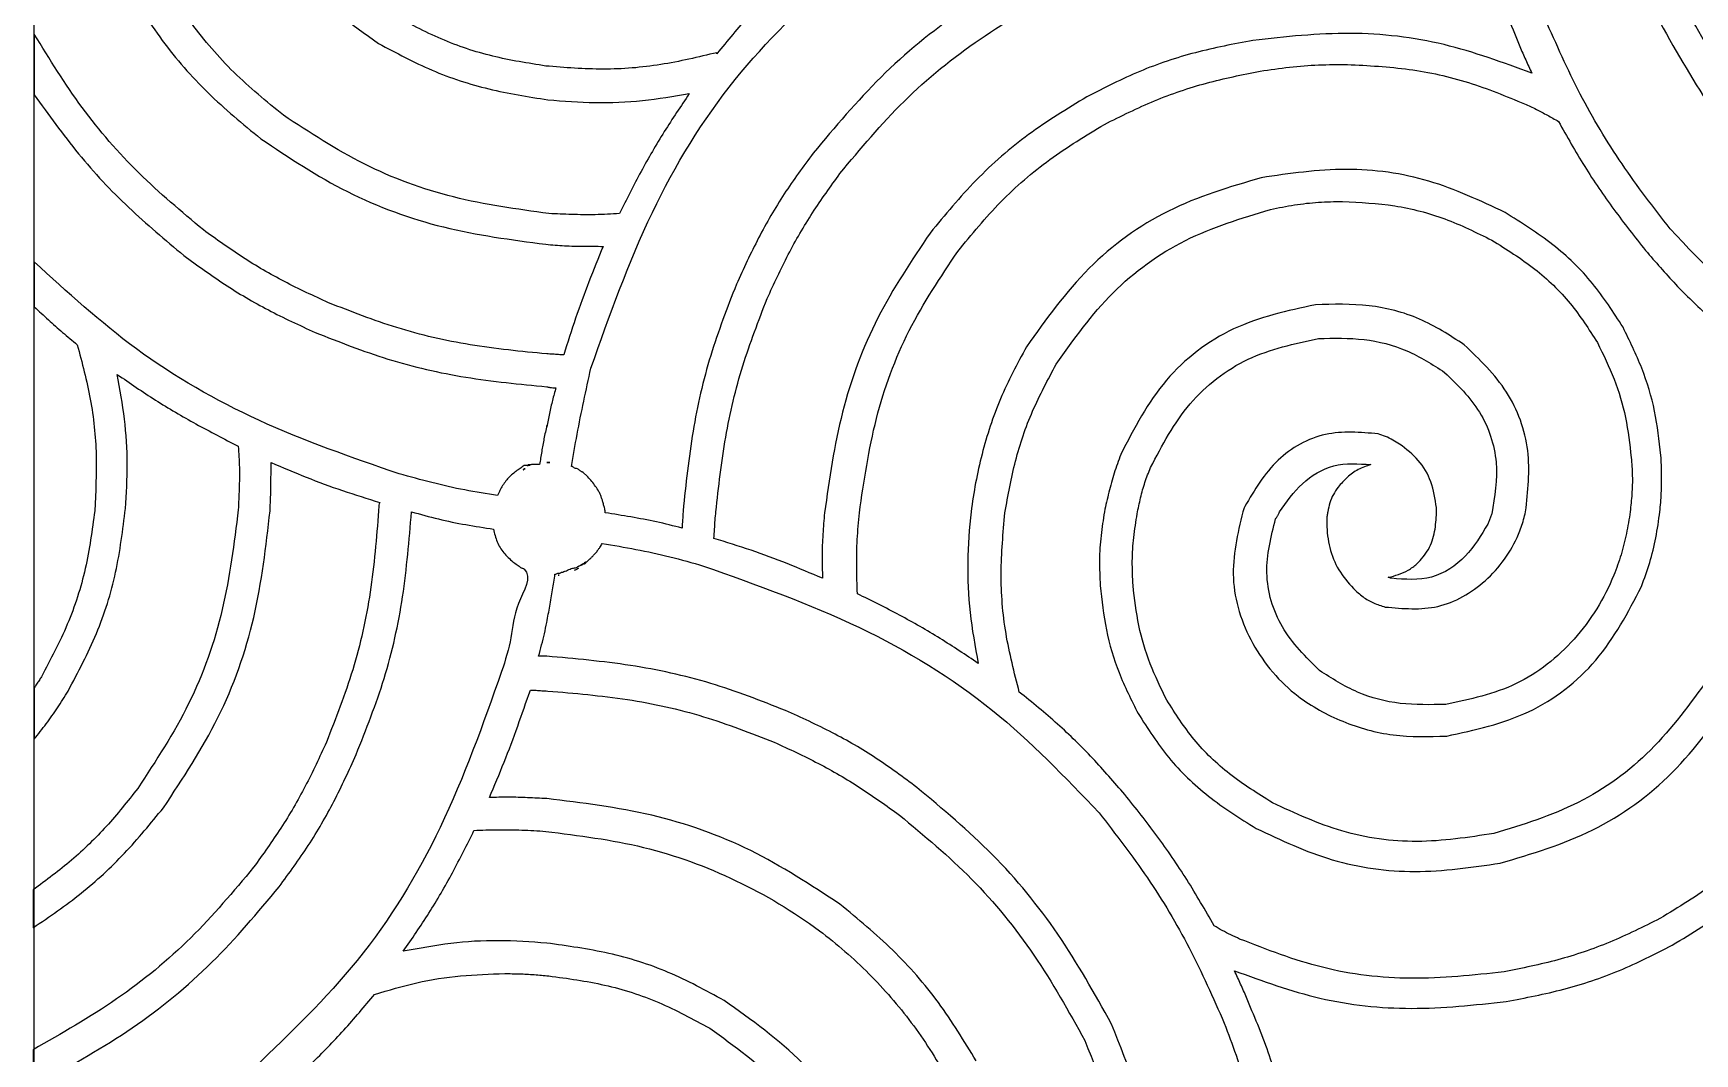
# Model space of a CAD drawing. Extents: x 0 to 371, y 0 to 260.
# Drawn here: x 0 to 42.89, y 137.79 to 164.15 of the extents above; entities that cross this region are included whole.
import ezdxf

# ---------------------------------------------------------------- set-up
doc = ezdxf.new("R2010")
doc.units = 0
doc.layers.add('Layer_1', color=7, linetype='CONTINUOUS')

msp = doc.modelspace()

# ---------------------------------------------------------------- linework, layer by layer
at = {"layer": 'Layer_1', "color": 7}
for points in [[(0.02646, 259.95312), (370.443122, 259.95312), (370.443122, 0.661457), (0.02646, 0.661457)], [(33.921959, 163.340108)], [(33.79897, 159.803888)], [(12.7, 152.902502)], [(12.779581, 152.982083)], [(13.255521, 153.061664), (13.335103, 153.061664), (13.255521, 153.061664)], [(14.684375, 150.971353)], [(13.54646, 150.151248), (13.573331, 150.151248), (13.54646, 150.151248)], [(14.075627, 150.33625)], [(12.832292, 147.187605)], [(12.303125, 143.579556)], [(12.170316, 139.865571)]]:
    msp.add_lwpolyline(points, close=True, dxfattribs=at)
for points in [[(0.026355, 164.120938), (0.026355, 162.559793)], [(17.647501, 163.618127), (17.647501, 163.644998)], [(0.026355, 158.247394), (0.026355, 157.083125)], [(13.255521, 153.987706), (13.255521, 154.014061)], [(12.726355, 152.982083), (12.7, 152.982083), (12.673645, 152.982083)], [(12.779581, 152.982083), (12.75271, 152.982083)], [(13.07052, 153.008438), (13.044165, 153.008438), (12.990938, 153.008438), (12.964583, 153.008438), (12.938228, 153.008438), (12.885002, 153.008438), (12.858646, 153.008438)], [(13.91698, 152.955728), (13.890625, 152.955728)], [(14.2875, 152.7175), (14.207918, 152.797081)], [(36.221561, 151.765103), (36.221561, 151.897395)], [(14.763956, 151.765103), (14.763956, 151.817813)], [(14.2875, 150.494897), (14.367081, 150.574478)], [(14.472502, 150.680414), (14.552083, 150.75948)], [(13.467395, 150.177603), (13.49375, 150.177603)], [(13.91698, 150.33625), (13.943335, 150.33625)], [(13.255521, 148.060936), (13.044165, 148.060936)], [(0.026355, 147.240831), (0.026355, 145.917914)], [(0, 142.02823), (0, 141.049478)], [(0, 137.900833), (0, 136.974792)]]:
    msp.add_lwpolyline(points, dxfattribs=at)
for points, knots in [([(4.550627, 169.941771), (4.792696, 169.124653), (5.275035, 167.49649), (6.815051, 165.379814), (8.209763, 164.386082), (8.916252, 163.88271)], [0, 0, 0, 0, 2.544261, 5.069616, 7.661989, 7.661989, 7.661989, 7.661989]), ([(6.455937, 162.030627), (6.017369, 162.388101), (5.146635, 163.097834), (4.053527, 164.385502), (3.186124, 165.722641), (2.540798, 167.088696), (2.078348, 168.438612), (1.892367, 169.370085), (1.799373, 169.835835)], [0, 0, 0, 0, 1.694336, 3.363942, 5.041931, 6.462934, 7.88643, 9.310004, 9.310004, 9.310004, 9.310004]), ([(20.293335, 166.343541), (19.978625, 166.071), (19.344472, 165.521819), (18.454376, 164.614901), (17.91797, 163.95225), (17.647501, 163.618127)], [0, 0, 0, 0, 1.248722, 2.516229, 3.805333, 3.805333, 3.805333, 3.805333]), ([(26.24646, 166.078958), (25.460842, 165.641996), (23.901454, 164.774661), (21.829659, 163.076267), (20.697908, 161.724557), (20.134688, 161.051875)], [0, 0, 0, 0, 2.693789, 5.346956, 7.975334, 7.975334, 7.975334, 7.975334]), ([(37.491251, 166.343541), (37.563703, 166.096493), (37.708751, 165.6019), (37.951314, 164.86761), (38.138683, 164.387269), (38.232291, 164.147293)], [0, 0, 0, 0, 0.772356, 1.546261, 2.31891, 2.31891, 2.31891, 2.31891]), ([(14.393437, 155.495625), (14.875468, 156.856125), (15.808596, 159.489814), (17.944126, 163.00879), (19.846342, 164.826172), (20.769791, 165.708438)], [0, 0, 0, 0, 4.325799, 8.373986, 12.193383, 12.193383, 12.193383, 12.193383]), ([(2.354895, 165.47021), (2.666195, 164.957659), (3.287664, 163.934417), (4.480951, 162.572104), (5.407551, 161.807113), (5.873543, 161.422394)], [0, 0, 0, 0, 1.796822, 3.58712, 5.398348, 5.398348, 5.398348, 5.398348]), ([(20.822501, 160.522708), (21.355009, 161.162872), (22.428859, 162.453822), (24.410597, 164.061589), (25.896015, 164.893184), (26.643335, 165.311563)], [0, 0, 0, 0, 2.494016, 5.029417, 7.596492, 7.596492, 7.596492, 7.596492]), ([(47.386771, 159.0675), (46.747282, 159.604625), (45.460887, 160.685104), (43.847366, 162.660527), (43.016096, 164.142706), (42.597916, 164.888333)], [0, 0, 0, 0, 2.50184, 5.032695, 7.594725, 7.594725, 7.594725, 7.594725]), ([(13.229167, 163.300833), (12.770271, 163.373369), (11.850078, 163.518822), (10.516956, 163.960951), (9.69623, 164.403142), (9.286771, 164.62375)], [0, 0, 0, 0, 1.392508, 2.792299, 4.185934, 4.185934, 4.185934, 4.185934]), ([(42.253751, 159.093855), (41.828339, 159.644698), (40.974187, 160.750693), (39.888724, 162.569419), (39.315387, 163.864318), (39.026041, 164.517813)], [0, 0, 0, 0, 2.086879, 4.19008, 6.332929, 6.332929, 6.332929, 6.332929]), ([(41.910103, 164.571039), (42.349089, 163.783459), (43.220509, 162.220055), (44.918665, 160.147987), (46.268592, 159.018276), (46.937186, 158.458752)], [0, 0, 0, 0, 2.701966, 5.363601, 7.975465, 7.975465, 7.975465, 7.975465]), ([(4.39198, 159.0675), (3.825114, 159.542828), (2.685687, 160.498263), (1.209386, 162.199745), (0.421949, 163.47851), (0.026355, 164.120938)], [0, 0, 0, 0, 2.217335, 4.456952, 6.718004, 6.718004, 6.718004, 6.718004]), ([(8.916252, 163.88271), (9.369416, 163.639148), (10.276678, 163.151524), (11.754496, 162.671002), (12.772577, 162.508696), (13.281877, 162.427502)], [0, 0, 0, 0, 1.541296, 3.085767, 4.63181, 4.63181, 4.63181, 4.63181]), ([(31.485416, 163.962291), (30.987056, 163.867183), (29.992797, 163.677437), (28.548267, 163.195383), (27.648889, 162.736458), (27.199373, 162.507083)], [0, 0, 0, 0, 1.521205, 3.0349, 4.547437, 4.547437, 4.547437, 4.547437]), ([(38.681876, 163.115831), (37.935231, 163.391468), (36.425227, 163.948912), (33.966154, 164.236925), (32.321542, 164.054856), (31.485416, 163.962291)], [0, 0, 0, 0, 2.382382, 4.818091, 7.337064, 7.337064, 7.337064, 7.337064]), ([(38.232291, 164.147293), (38.278215, 164.032353), (38.370618, 163.801081), (38.523876, 163.458617), (38.629093, 163.230347), (38.681876, 163.115831)], [0, 0, 0, 0, 0.371289, 0.74707, 1.125366, 1.125366, 1.125366, 1.125366]), ([(17.647501, 163.644998), (17.166128, 163.530442), (16.202721, 163.301174), (14.713395, 163.178811), (13.724286, 163.260128), (13.229167, 163.300833)], [0, 0, 0, 0, 1.483305, 2.96864, 4.457374, 4.457374, 4.457374, 4.457374]), ([(27.648958, 161.792914), (28.076343, 162.006018), (28.92702, 162.430186), (30.279701, 162.888338), (31.206856, 163.075142), (31.670418, 163.168541)], [0, 0, 0, 0, 1.431634, 2.849563, 4.267399, 4.267399, 4.267399, 4.267399]), ([(31.670418, 163.168541), (31.922665, 163.205346), (32.423398, 163.278408), (33.175571, 163.336183), (33.674326, 163.338805), (33.921959, 163.340108)], [0, 0, 0, 0, 0.764628, 1.517857, 2.260617, 2.260617, 2.260617, 2.260617]), ([(33.921959, 163.340108), (34.455537, 163.312233), (35.51156, 163.257066), (37.058056, 162.917753), (38.019235, 162.519824), (38.496875, 162.322081)], [0, 0, 0, 0, 1.601448, 3.169478, 4.718378, 4.718378, 4.718378, 4.718378]), ([(0.026355, 162.559793), (0.396316, 162.043352), (1.135151, 161.011989), (2.436284, 159.620844), (3.405651, 158.810325), (3.889168, 158.406041)], [0, 0, 0, 0, 1.904549, 3.803494, 5.693324, 5.693324, 5.693324, 5.693324]), ([(13.281877, 162.427502), (13.689209, 162.395798), (14.503597, 162.332412), (15.729159, 162.385117), (16.532598, 162.519592), (16.933333, 162.586664)], [0, 0, 0, 0, 1.225044, 2.449259, 3.66749, 3.66749, 3.66749, 3.66749]), ([(16.933333, 162.586664), (16.715616, 162.262525), (16.275831, 161.607768), (15.672961, 160.574876), (15.314804, 159.85448), (15.13396, 159.49073)], [0, 0, 0, 0, 1.171251, 2.365912, 3.584369, 3.584369, 3.584369, 3.584369]), ([(27.199373, 162.507083), (26.686777, 162.195739), (25.663398, 161.574151), (24.300923, 160.380682), (23.535806, 159.453954), (23.151041, 158.987918)], [0, 0, 0, 0, 1.797007, 3.587655, 5.399073, 5.399073, 5.399073, 5.399073]), ([(38.496875, 162.322081), (38.598521, 162.276751), (38.798621, 162.187517), (39.085909, 162.029522), (39.275175, 161.924641), (39.370206, 161.87198)], [0, 0, 0, 0, 0.333736, 0.656986, 0.982968, 0.982968, 0.982968, 0.982968]), ([(13.308748, 159.49073), (12.483213, 159.604223), (10.844541, 159.829505), (8.504776, 160.687167), (7.136988, 161.58405), (6.455937, 162.030627)], [0, 0, 0, 0, 2.49587, 4.954257, 7.392288, 7.392288, 7.392288, 7.392288]), ([(23.86521, 158.511978), (24.223128, 158.949743), (24.93374, 159.818883), (26.214871, 160.923829), (27.170132, 161.502736), (27.648958, 161.792914)], [0, 0, 0, 0, 1.694336, 3.363942, 5.041931, 5.041931, 5.041931, 5.041931]), ([(39.370206, 161.87198), (39.590421, 161.480621), (40.030175, 160.699102), (40.787156, 159.588181), (41.342165, 158.887857), (41.619164, 158.538333)], [0, 0, 0, 0, 1.34675, 2.689374, 4.027112, 4.027112, 4.027112, 4.027112]), ([(5.873543, 161.422394), (6.602026, 160.936941), (8.064567, 159.962317), (10.581405, 159.046377), (12.34221, 158.814022), (13.229167, 158.69698)], [0, 0, 0, 0, 2.620006, 5.260071, 7.939734, 7.939734, 7.939734, 7.939734]), ([(20.134688, 161.051875), (19.878079, 160.70495), (19.360601, 160.005343), (18.703884, 158.866209), (18.335332, 158.066479), (18.150313, 157.665002)], [0, 0, 0, 0, 1.293785, 2.609043, 3.934954, 3.934954, 3.934954, 3.934954]), ([(18.944063, 157.294998), (19.119947, 157.676893), (19.469841, 158.436613), (20.099024, 159.5169), (20.582212, 160.188648), (20.822501, 160.522708)], [0, 0, 0, 0, 1.260923, 2.508409, 3.742495, 3.742495, 3.742495, 3.742495]), ([(31.697289, 160.416771), (30.880172, 160.174702), (29.252008, 159.692363), (27.135333, 158.152347), (26.141601, 156.757635), (25.638228, 156.051146)], [0, 0, 0, 0, 2.544261, 5.069616, 7.661989, 7.661989, 7.661989, 7.661989]), ([(37.994063, 159.517085), (37.350188, 159.820846), (36.054539, 160.432094), (33.869907, 160.733584), (32.427401, 160.523237), (31.697289, 160.416771)], [0, 0, 0, 0, 2.12763, 4.281365, 6.488666, 6.488666, 6.488666, 6.488666]), ([(26.405623, 155.601561), (26.86266, 156.243774), (27.767369, 157.515042), (29.699407, 158.920695), (31.186968, 159.370485), (31.935002, 159.596666)], [0, 0, 0, 0, 2.355363, 4.662467, 6.996104, 6.996104, 6.996104, 6.996104]), ([(31.935002, 159.596666), (32.141604, 159.638656), (32.552773, 159.722221), (33.176453, 159.79145), (33.592066, 159.799754), (33.79897, 159.803888)], [0, 0, 0, 0, 0.632289, 1.258347, 1.878993, 1.878993, 1.878993, 1.878993]), ([(33.79897, 159.803888), (34.248808, 159.780398), (35.144096, 159.733647), (36.453344, 159.395877), (37.25178, 159.000377), (37.650414, 158.802916)], [0, 0, 0, 0, 1.349385, 2.685609, 4.017932, 4.017932, 4.017932, 4.017932]), ([(15.13396, 159.49073), (14.925339, 159.478164), (14.514219, 159.4534), (13.905084, 159.464445), (13.505628, 159.482052), (13.308748, 159.49073)], [0, 0, 0, 0, 0.626763, 1.235134, 1.826398, 1.826398, 1.826398, 1.826398]), ([(41.036771, 156.553958), (40.787982, 156.942303), (40.281538, 157.732828), (39.238306, 158.736765), (38.414067, 159.253681), (37.994063, 159.517085)], [0, 0, 0, 0, 1.380369, 2.809918, 4.295238, 4.295238, 4.295238, 4.295238]), ([(7.620207, 157.189061), (7.238271, 157.364951), (6.47844, 157.714869), (5.397942, 158.343986), (4.726082, 158.827205), (4.39198, 159.0675)], [0, 0, 0, 0, 1.261043, 2.508744, 3.74294, 3.74294, 3.74294, 3.74294]), ([(13.229167, 158.69698), (13.390415, 158.682738), (13.716399, 158.653946), (14.210972, 158.644661), (14.543508, 158.6444), (14.71073, 158.644269)], [0, 0, 0, 0, 0.485489, 0.981475, 1.48318, 1.48318, 1.48318, 1.48318]), ([(23.151041, 158.987918), (22.672317, 158.274462), (21.709141, 156.839016), (20.797107, 154.368036), (20.550004, 152.636605), (20.425626, 151.765103)], [0, 0, 0, 0, 2.571406, 5.173574, 7.810763, 7.810763, 7.810763, 7.810763]), ([(37.650414, 158.802916), (38.028208, 158.567546), (38.768569, 158.106292), (39.703931, 157.210017), (40.154586, 156.503251), (40.375313, 156.157083)], [0, 0, 0, 0, 1.333601, 2.613455, 3.8421, 3.8421, 3.8421, 3.8421]), ([(52.44021, 152.7175), (51.080049, 153.19943), (48.448573, 154.131811), (44.935074, 156.265175), (43.129397, 158.170087), (42.253751, 159.093855)], [0, 0, 0, 0, 4.324913, 8.367322, 12.173336, 12.173336, 12.173336, 12.173336]), ([(3.889168, 158.406041), (4.234931, 158.154607), (4.934808, 157.645668), (6.065953, 156.976056), (6.870061, 156.607662), (7.276042, 156.421666)], [0, 0, 0, 0, 1.282194, 2.595352, 3.934408, 3.934408, 3.934408, 3.934408]), ([(14.71073, 158.644269), (14.586014, 158.338802), (14.335883, 157.72615), (13.991328, 156.792636), (13.793045, 156.158103), (13.693738, 155.840305)], [0, 0, 0, 0, 0.989825, 1.985217, 2.983944, 2.983944, 2.983944, 2.983944]), ([(21.325313, 151.765103), (21.44414, 152.58119), (21.679589, 154.198227), (22.524227, 156.507145), (23.419988, 157.846351), (23.86521, 158.511978)], [0, 0, 0, 0, 2.47089, 4.895949, 7.292382, 7.292382, 7.292382, 7.292382]), ([(41.619164, 158.538333), (41.873681, 158.243129), (42.385905, 157.649022), (43.237952, 156.820245), (43.849954, 156.309242), (44.159061, 156.051146)], [0, 0, 0, 0, 1.168937, 2.352526, 3.560394, 3.560394, 3.560394, 3.560394]), ([(9.445418, 152.77021), (8.221888, 153.192831), (5.844715, 154.013932), (2.632584, 155.856503), (0.879288, 157.464934), (0.026355, 158.247394)], [0, 0, 0, 0, 3.879343, 7.537097, 11.002167, 11.002167, 11.002167, 11.002167]), ([(18.150313, 157.665002), (17.91474, 157.056773), (17.437029, 155.823364), (16.987612, 153.855329), (16.846327, 152.503347), (16.774687, 151.817813)], [0, 0, 0, 0, 1.954953, 3.964392, 6.031377, 6.031377, 6.031377, 6.031377]), ([(0.026355, 157.083125), (0.147593, 156.970783), (0.388143, 156.747883), (0.755695, 156.417959), (1.009691, 156.209572), (1.137915, 156.104373)], [0, 0, 0, 0, 0.495869, 0.983865, 1.481374, 1.481374, 1.481374, 1.481374]), ([(13.255521, 155.866145), (12.594137, 155.930793), (11.28837, 156.058427), (9.391619, 156.495924), (8.20433, 156.960499), (7.620207, 157.189061)], [0, 0, 0, 0, 1.992577, 3.933933, 5.813997, 5.813997, 5.813997, 5.813997]), ([(17.621146, 151.791458), (17.692863, 152.43558), (17.834577, 153.708379), (18.273247, 155.558426), (18.722655, 156.72183), (18.944063, 157.294998)], [0, 0, 0, 0, 1.943386, 3.84017, 5.682105, 5.682105, 5.682105, 5.682105]), ([(33.099271, 157.135835), (32.375028, 156.979392), (30.934478, 156.66822), (29.102994, 155.265124), (28.419208, 153.943661), (28.072188, 153.273021)], [0, 0, 0, 0, 2.205182, 4.386198, 6.633616, 6.633616, 6.633616, 6.633616]), ([(36.93573, 156.104373), (36.56197, 156.346377), (35.810093, 156.833208), (34.472321, 157.174787), (33.561174, 157.148939), (33.099271, 157.135835)], [0, 0, 0, 0, 1.329544, 2.674592, 4.057536, 4.057536, 4.057536, 4.057536]), ([(42.016039, 153.246666), (41.972283, 153.630533), (41.884949, 154.396702), (41.54754, 155.512173), (41.207506, 156.20572), (41.036771, 156.553958)], [0, 0, 0, 0, 1.157468, 2.310219, 3.472746, 3.472746, 3.472746, 3.472746]), ([(7.276042, 156.421666), (7.897329, 156.177193), (9.159105, 155.680692), (11.172482, 155.217668), (12.556458, 155.085784), (13.255521, 155.019168)], [0, 0, 0, 0, 2.001114, 4.064071, 6.169654, 6.169654, 6.169654, 6.169654]), ([(28.839583, 152.929373), (29.142552, 153.505465), (29.740463, 154.642387), (31.310921, 155.864873), (32.55534, 156.130119), (33.178853, 156.263019)], [0, 0, 0, 0, 1.939308, 3.827231, 5.723082, 5.723082, 5.723082, 5.723082]), ([(33.178853, 156.263019), (33.570714, 156.272452), (34.343374, 156.291052), (35.476512, 156.001917), (36.115477, 155.592893), (36.432918, 155.389688)], [0, 0, 0, 0, 1.173205, 2.313288, 3.43889, 3.43889, 3.43889, 3.43889]), ([(40.375313, 156.157083), (40.528488, 155.846121), (40.83322, 155.227482), (41.129114, 154.226617), (41.208599, 153.539924), (41.248644, 153.193956)], [0, 0, 0, 0, 1.03879, 2.066605, 3.11024, 3.11024, 3.11024, 3.11024]), ([(1.137915, 156.104373), (1.261331, 155.63854), (1.508516, 154.705537), (1.661629, 153.260845), (1.612166, 152.297981), (1.5875, 151.817813)], [0, 0, 0, 0, 1.444482, 2.893114, 4.334161, 4.334161, 4.334161, 4.334161]), ([(13.693738, 155.840305), (13.648006, 155.842292), (13.552884, 155.846424), (13.407245, 155.861786), (13.30667, 155.864675), (13.255521, 155.866145)], [0, 0, 0, 0, 0.137298, 0.285587, 0.439042, 0.439042, 0.439042, 0.439042]), ([(25.638228, 156.051146), (25.401101, 155.608782), (24.926546, 154.723489), (24.460554, 153.28254), (24.189474, 151.86535), (24.099247, 150.493133), (24.151065, 149.177433), (24.312712, 148.312422), (24.394376, 147.875418)], [0, 0, 0, 0, 1.503159, 3.008232, 4.52133, 5.821753, 7.126536, 8.458739, 8.458739, 8.458739, 8.458739]), ([(38.52323, 151.791458), (38.581549, 152.318558), (38.699307, 153.382884), (38.123776, 154.967645), (37.334451, 155.722875), (36.93573, 156.104373)], [0, 0, 0, 0, 1.577662, 3.185635, 4.827022, 4.827022, 4.827022, 4.827022]), ([(2.38125, 151.871039), (2.404149, 152.254689), (2.450209, 153.026358), (2.375475, 154.189005), (2.238089, 154.954249), (2.169377, 155.336978)], [0, 0, 0, 0, 1.152281, 2.317682, 3.483737, 3.483737, 3.483737, 3.483737]), ([(2.169377, 155.336978), (2.495305, 155.11201), (3.15395, 154.657389), (4.201075, 154.046194), (4.926059, 153.673064), (5.291667, 153.484895)], [0, 0, 0, 0, 1.187757, 2.400253, 3.633774, 3.633774, 3.633774, 3.633774]), ([(13.890625, 152.955728), (13.938505, 153.234292), (14.035491, 153.798544), (14.208663, 154.644264), (14.331789, 155.211576), (14.393437, 155.495625)], [0, 0, 0, 0, 0.847897, 1.717481, 2.589478, 2.589478, 2.589478, 2.589478]), ([(25.082706, 151.765103), (25.162074, 152.212888), (25.320778, 153.108283), (25.763918, 154.40298), (26.192073, 155.202691), (26.405623, 155.601561)], [0, 0, 0, 0, 1.363155, 2.725773, 4.081693, 4.081693, 4.081693, 4.081693]), ([(36.432918, 155.389688), (36.761825, 155.069118), (37.418849, 154.428747), (37.868322, 153.076531), (37.722526, 152.181454), (37.650414, 151.738748)], [0, 0, 0, 0, 1.365453, 2.727628, 4.0607, 4.0607, 4.0607, 4.0607]), ([(13.255521, 155.019168), (13.281829, 155.012061), (13.333853, 154.998007), (13.414288, 154.99296), (13.467297, 154.992862), (13.49375, 154.992813)], [0, 0, 0, 0, 0.081549, 0.161266, 0.240673, 0.240673, 0.240673, 0.240673]), ([(13.49375, 154.992813), (13.461707, 154.884807), (13.396947, 154.666527), (13.329642, 154.32845), (13.280365, 154.101918), (13.255521, 153.987706)], [0, 0, 0, 0, 0.337793, 0.682675, 1.033367, 1.033367, 1.033367, 1.033367]), ([(13.255521, 154.014061), (13.230911, 153.901834), (13.182263, 153.679985), (13.123007, 153.344189), (13.088098, 153.120879), (13.07052, 153.008438)], [0, 0, 0, 0, 0.344647, 0.681297, 1.022721, 1.022721, 1.022721, 1.022721]), ([(34.713127, 153.802188), (34.255123, 153.842333), (33.327894, 153.923608), (32.014134, 153.184726), (31.525346, 152.352484), (31.273543, 151.92375)], [0, 0, 0, 0, 1.356337, 2.745907, 4.222353, 4.222353, 4.222353, 4.222353]), ([(35.269164, 153.537605), (35.211886, 153.573199), (35.094486, 153.646155), (34.908782, 153.736645), (34.777377, 153.780665), (34.713127, 153.802188)], [0, 0, 0, 0, 0.202266, 0.414576, 0.617704, 0.617704, 0.617704, 0.617704]), ([(5.291667, 153.484895), (5.304213, 153.300064), (5.329158, 152.932585), (5.317812, 152.384856), (5.300321, 152.023139), (5.291667, 151.844168)], [0, 0, 0, 0, 0.555504, 1.10445, 1.642051, 1.642051, 1.642051, 1.642051]), ([(28.072188, 153.273021), (28.013865, 153.112372), (27.896949, 152.790327), (27.76033, 152.294155), (27.68608, 151.959013), (27.648958, 151.791458)], [0, 0, 0, 0, 0.512559, 1.027502, 1.54235, 1.54235, 1.54235, 1.54235]), ([(36.221561, 151.897395), (36.186638, 152.123278), (36.118859, 152.561672), (35.782756, 153.148236), (35.440099, 153.408015), (35.269164, 153.537605)], [0, 0, 0, 0, 0.68232, 1.324241, 1.963214, 1.963214, 1.963214, 1.963214]), ([(41.248644, 153.193956), (41.261128, 153.035617), (41.285926, 152.721104), (41.269967, 152.251964), (41.238067, 151.94385), (41.222289, 151.791458)], [0, 0, 0, 0, 0.476174, 0.945835, 1.405453, 1.405453, 1.405453, 1.405453]), ([(41.989168, 151.791458), (42.003385, 151.950412), (42.031954, 152.269831), (42.03678, 152.755943), (42.023009, 153.081761), (42.016039, 153.246666)], [0, 0, 0, 0, 0.478613, 0.961775, 1.45692, 1.45692, 1.45692, 1.45692]), ([(6.111771, 151.817813), (6.118894, 151.952713), (6.133341, 152.226327), (6.137923, 152.641161), (6.138059, 152.920857), (6.138127, 153.061664)], [0, 0, 0, 0, 0.405221, 0.8219, 1.244335, 1.244335, 1.244335, 1.244335]), ([(6.138127, 153.061664), (6.440258, 152.932721), (7.047308, 152.673646), (7.983133, 152.328451), (8.621406, 152.12981), (8.943123, 152.029686)], [0, 0, 0, 0, 0.985399, 1.979893, 2.990599, 2.990599, 2.990599, 2.990599]), ([(11.985831, 152.214688), (11.702882, 152.25698), (11.133626, 152.342066), (10.287974, 152.539128), (9.727166, 152.692937), (9.445418, 152.77021)], [0, 0, 0, 0, 0.857968, 1.726114, 2.602616, 2.602616, 2.602616, 2.602616]), ([(12.514998, 152.876146), (12.43917, 152.818), (12.287327, 152.701563), (12.107661, 152.474068), (12.026399, 152.301059), (11.985831, 152.214688)], [0, 0, 0, 0, 0.285942, 0.572589, 0.85835, 0.85835, 0.85835, 0.85835]), ([(12.673645, 152.982083), (12.655722, 152.971397), (12.618923, 152.949456), (12.56972, 152.908773), (12.532922, 152.886833), (12.514998, 152.876146)], [0, 0, 0, 0, 0.062524, 0.128366, 0.19089, 0.19089, 0.19089, 0.19089]), ([(12.7, 152.902502), (12.692675, 152.90091), (12.678766, 152.897887), (12.6709, 152.881945), (12.63993, 152.871454), (12.660426, 152.887056), (12.674003, 152.897315), (12.690985, 152.900703), (12.7, 152.902502)], [0, 0, 0, 0, 0.020705, 0.03932, 0.060025, 0.070384, 0.093649, 0.119976, 0.119976, 0.119976, 0.119976]), ([(12.75271, 152.982083), (12.759994, 152.983576), (12.773851, 152.986416), (12.782993, 153.003747), (12.819968, 153.011243), (12.772944, 153.002054), (12.755367, 152.987675), (12.735789, 152.983902), (12.726355, 152.982083)], [0, 0, 0, 0, 0.020832, 0.039629, 0.060461, 0.087839, 0.117273, 0.144651, 0.144651, 0.144651, 0.144651]), ([(12.779581, 152.982083), (12.78688, 152.983544), (12.800742, 152.98632), (12.808954, 153.004038), (12.844262, 153.00929), (12.811572, 153.00927), (12.796131, 152.999237), (12.786035, 152.988772), (12.779581, 152.982083)], [0, 0, 0, 0, 0.020705, 0.03932, 0.060025, 0.079594, 0.094821, 0.121796, 0.121796, 0.121796, 0.121796]), ([(12.858646, 153.008438), (12.849655, 153.006704), (12.831024, 153.00311), (12.807204, 152.987411), (12.788573, 152.983818), (12.779581, 152.982083)], [0, 0, 0, 0, 0.027249, 0.056458, 0.083706, 0.083706, 0.083706, 0.083706]), ([(14.049271, 152.902502), (14.031777, 152.904238), (13.997597, 152.907629), (13.952121, 152.927102), (13.92806, 152.946702), (13.91698, 152.955728)], [0, 0, 0, 0, 0.052537, 0.102649, 0.145423, 0.145423, 0.145423, 0.145423]), ([(14.207918, 152.797081), (14.205349, 152.799372), (14.197009, 152.80681), (14.180673, 152.819298), (14.148194, 152.821128), (14.122308, 152.853759), (14.08296, 152.873767), (14.060099, 152.893266), (14.049271, 152.902502)], [0, 0, 0, 0, 0.010359, 0.033624, 0.059951, 0.102467, 0.149717, 0.192234, 0.192234, 0.192234, 0.192234]), ([(14.763956, 151.817813), (14.755191, 151.852773), (14.738122, 151.92085), (14.712495, 152.0181), (14.685595, 152.106665), (14.657347, 152.18903), (14.624869, 152.270163), (14.567468, 152.366277), (14.492687, 152.480166), (14.395294, 152.604158), (14.323038, 152.680133), (14.2875, 152.7175)], [0, 0, 0, 0, 0.108127, 0.210554, 0.301684, 0.385701, 0.471851, 0.563169, 0.720812, 0.880599, 1.035247, 1.035247, 1.035247, 1.035247]), ([(28.495418, 151.738748), (28.523505, 151.877273), (28.578922, 152.150593), (28.689868, 152.550097), (28.789988, 152.803733), (28.839583, 152.929373)], [0, 0, 0, 0, 0.424009, 0.8366, 1.2416, 1.2416, 1.2416, 1.2416]), ([(32.17323, 151.791458), (32.351997, 152.045568), (32.710153, 152.55467), (33.560669, 153.075624), (34.202824, 153.031029), (34.528125, 153.008438)], [0, 0, 0, 0, 0.929904, 1.863034, 2.821039, 2.821039, 2.821039, 2.821039]), ([(34.528125, 153.008438), (34.416996, 152.971645), (34.194657, 152.89803), (33.910951, 152.686658), (33.757766, 152.512889), (33.681664, 152.426561)], [0, 0, 0, 0, 0.349322, 0.698905, 1.04404, 1.04404, 1.04404, 1.04404]), ([(33.681664, 152.426561), (33.639405, 152.362985), (33.55453, 152.235299), (33.458389, 152.022101), (33.43093, 151.868782), (33.417081, 151.791458)], [0, 0, 0, 0, 0.228959, 0.459846, 0.694772, 0.694772, 0.694772, 0.694772]), ([(0.899687, 147.16125), (1.158889, 147.649348), (1.677292, 148.625542), (2.176128, 150.220545), (2.312762, 151.319962), (2.38125, 151.871039)], [0, 0, 0, 0, 1.655747, 3.311482, 4.975489, 4.975489, 4.975489, 4.975489]), ([(5.291667, 151.844168), (5.184716, 150.979453), (4.972051, 149.260028), (4.107784, 146.794938), (3.166629, 145.36092), (2.698543, 144.647708)], [0, 0, 0, 0, 2.610159, 5.190122, 7.742905, 7.742905, 7.742905, 7.742905]), ([(8.943123, 152.029686), (8.936022, 152.00567), (8.922562, 151.96015), (8.916219, 151.888545), (8.916241, 151.841998), (8.916252, 151.817813)], [0, 0, 0, 0, 0.074946, 0.142053, 0.214631, 0.214631, 0.214631, 0.214631]), ([(31.273543, 151.92375), (31.266307, 151.91262), (31.250267, 151.887948), (31.241424, 151.840341), (31.228019, 151.808517), (31.220833, 151.791458)], [0, 0, 0, 0, 0.039476, 0.087505, 0.142997, 0.142997, 0.142997, 0.142997]), ([(1.5875, 151.817813), (1.520581, 151.31723), (1.386765, 150.316232), (0.921569, 148.866477), (0.448206, 147.976235), (0.211873, 147.53177)], [0, 0, 0, 0, 1.513325, 3.026145, 4.534517, 4.534517, 4.534517, 4.534517]), ([(3.360002, 144.144897), (3.861401, 144.903842), (4.86919, 146.429285), (5.798766, 149.057178), (6.006984, 150.893612), (6.111771, 151.817813)], [0, 0, 0, 0, 2.722229, 5.471544, 8.256933, 8.256933, 8.256933, 8.256933]), ([(8.916252, 151.817813), (8.858778, 151.114966), (8.745505, 149.729757), (8.302239, 147.714386), (7.809633, 146.457477), (7.56698, 145.838333)], [0, 0, 0, 0, 2.114445, 4.167261, 6.160141, 6.160141, 6.160141, 6.160141]), ([(8.334375, 145.521039), (8.593041, 146.17071), (9.118453, 147.490342), (9.585701, 149.605254), (9.703629, 151.057511), (9.763228, 151.791458)], [0, 0, 0, 0, 2.095445, 4.256339, 6.464269, 6.464269, 6.464269, 6.464269]), ([(9.763228, 151.791458), (9.994391, 151.726045), (10.457334, 151.595045), (11.165859, 151.453341), (11.641833, 151.379037), (11.879895, 151.341873)], [0, 0, 0, 0, 0.720478, 1.442882, 2.165737, 2.165737, 2.165737, 2.165737]), ([(16.748331, 151.368228), (16.528435, 151.424763), (16.091066, 151.53721), (15.426757, 151.658499), (14.984551, 151.729623), (14.763956, 151.765103)], [0, 0, 0, 0, 0.680934, 1.354363, 2.024705, 2.024705, 2.024705, 2.024705]), ([(16.774687, 151.817813), (16.773122, 151.767154), (16.770048, 151.667678), (16.75297, 151.518363), (16.749896, 151.418887), (16.748331, 151.368228)], [0, 0, 0, 0, 0.151991, 0.298453, 0.450443, 0.450443, 0.450443, 0.450443]), ([(17.568437, 151.103645), (17.575617, 151.182636), (17.589787, 151.338527), (17.599189, 151.56839), (17.61395, 151.718348), (17.621146, 151.791458)], [0, 0, 0, 0, 0.237922, 0.469539, 0.689887, 0.689887, 0.689887, 0.689887]), ([(20.425626, 151.765103), (20.409806, 151.579671), (20.378035, 151.207287), (20.356811, 150.642088), (20.367512, 150.263082), (20.372916, 150.071666)], [0, 0, 0, 0, 0.558295, 1.121167, 1.695522, 1.695522, 1.695522, 1.695522]), ([(21.272603, 149.674791), (21.265656, 149.910262), (21.251879, 150.377278), (21.261305, 151.075445), (21.304016, 151.535644), (21.325313, 151.765103)], [0, 0, 0, 0, 0.706737, 1.401697, 2.092798, 2.092798, 2.092798, 2.092798]), ([(25.45271, 147.134895), (25.323964, 147.635994), (25.065824, 148.640718), (24.939752, 150.205123), (25.034956, 151.244025), (25.082706, 151.765103)], [0, 0, 0, 0, 1.550432, 3.108675, 4.676708, 4.676708, 4.676708, 4.676708]), ([(27.648958, 151.791458), (27.617239, 151.586092), (27.55315, 151.171141), (27.510976, 150.533577), (27.532247, 150.104164), (27.543021, 149.886664)], [0, 0, 0, 0, 0.623305, 1.259418, 1.912297, 1.912297, 1.912297, 1.912297]), ([(28.389998, 149.886664), (28.379186, 150.095693), (28.357748, 150.51014), (28.400513, 151.1301), (28.463801, 151.535982), (28.495418, 151.738748)], [0, 0, 0, 0, 0.62747, 1.244106, 1.859682, 1.859682, 1.859682, 1.859682]), ([(31.220833, 151.791458), (31.087813, 151.219713), (30.820195, 150.069431), (31.383854, 148.316561), (32.468265, 147.049864), (33.790665, 146.329781), (35.108878, 145.959164), (36.022988, 145.984263), (36.486144, 145.99698)], [0, 0, 0, 0, 1.73369, 3.487973, 5.285129, 6.608928, 7.955555, 9.338627, 9.338627, 9.338627, 9.338627]), ([(33.205208, 147.690416), (32.850558, 148.040432), (32.147537, 148.734267), (31.714918, 150.208899), (31.951062, 151.14547), (32.067293, 151.606456)], [0, 0, 0, 0, 1.480055, 2.933911, 4.343136, 4.343136, 4.343136, 4.343136]), ([(32.067293, 151.606456), (32.083268, 151.625767), (32.114943, 151.664059), (32.144655, 151.729465), (32.164068, 151.771582), (32.17323, 151.791458)], [0, 0, 0, 0, 0.074841, 0.148401, 0.214136, 0.214136, 0.214136, 0.214136]), ([(33.417081, 151.791458), (33.409923, 151.756319), (33.395704, 151.686516), (33.390657, 151.579975), (33.387609, 151.304939), (33.44505, 150.859161), (33.66858, 150.272918), (33.942115, 149.962101), (34.078539, 149.807083)], [0, 0, 0, 0, 0.107425, 0.213394, 0.319179, 0.932816, 1.551138, 2.166364, 2.166364, 2.166364, 2.166364]), ([(34.898644, 149.330627), (35.358709, 149.289674), (36.290151, 149.206763), (37.57142, 149.959312), (38.186874, 150.811323), (38.412125, 151.395458), (38.471818, 151.590397), (38.505825, 151.723389), (38.52323, 151.791458)], [0, 0, 0, 0, 1.356338, 2.746027, 4.222582, 4.421971, 4.623001, 4.833768, 4.833768, 4.833768, 4.833768]), ([(37.544478, 151.474164), (37.37237, 151.183111), (37.026211, 150.597716), (36.11298, 149.988582), (35.411095, 150.043822), (35.057291, 150.071666)], [0, 0, 0, 0, 1.011101, 2.033623, 3.072952, 3.072952, 3.072952, 3.072952]), ([(35.71875, 150.442186), (35.826808, 150.562194), (36.044687, 150.804165), (36.193805, 151.279247), (36.212316, 151.603265), (36.221561, 151.765103)], [0, 0, 0, 0, 0.479683, 0.967182, 1.45365, 1.45365, 1.45365, 1.45365]), ([(41.222289, 151.791458), (41.192761, 151.602053), (41.134443, 151.227985), (40.991697, 150.679345), (40.656882, 149.713849), (39.870651, 148.448712), (38.334388, 147.212717), (37.085523, 146.949145), (36.459789, 146.817085)], [0, 0, 0, 0, 0.574784, 1.135173, 1.697974, 3.637324, 5.525203, 7.420963, 7.420963, 7.420963, 7.420963]), ([(37.650414, 151.738748), (37.639612, 151.709876), (37.617113, 151.649736), (37.577779, 151.563176), (37.555279, 151.503036), (37.544478, 151.474164)], [0, 0, 0, 0, 0.092457, 0.192584, 0.28504, 0.28504, 0.28504, 0.28504]), ([(41.513228, 149.859793), (41.5874, 150.064743), (41.736614, 150.477048), (41.895854, 151.124216), (41.957781, 151.567026), (41.989168, 151.791458)], [0, 0, 0, 0, 0.653591, 1.314851, 1.994441, 1.994441, 1.994441, 1.994441]), ([(11.879895, 151.341873), (11.905837, 151.231365), (11.95719, 151.012618), (12.135487, 150.720596), (12.300079, 150.570332), (12.382706, 150.494897)], [0, 0, 0, 0, 0.339026, 0.671095, 1.005852, 1.005852, 1.005852, 1.005852]), ([(14.578438, 150.812706), (14.594099, 150.829855), (14.623846, 150.862428), (14.657179, 150.917257), (14.675455, 150.953611), (14.684375, 150.971353)], [0, 0, 0, 0, 0.069511, 0.132027, 0.191623, 0.191623, 0.191623, 0.191623]), ([(14.684375, 150.971353), (14.975876, 150.92356), (15.561499, 150.827545), (16.436721, 150.636351), (17.013608, 150.471766), (17.303853, 150.38896)], [0, 0, 0, 0, 0.886111, 1.780192, 2.685512, 2.685512, 2.685512, 2.685512]), ([(20.372916, 150.071666), (20.070829, 150.200605), (19.463899, 150.459659), (18.528264, 150.804903), (17.890111, 151.003525), (17.568437, 151.103645)], [0, 0, 0, 0, 0.985276, 1.979536, 2.990114, 2.990114, 2.990114, 2.990114]), ([(14.367081, 150.574478), (14.374184, 150.576342), (14.389316, 150.580313), (14.401554, 150.604209), (14.413882, 150.629101), (14.442791, 150.632267), (14.453202, 150.658613), (14.465472, 150.672474), (14.472502, 150.680414)], [0, 0, 0, 0, 0.021039, 0.044824, 0.076893, 0.097982, 0.121971, 0.154146, 0.154146, 0.154146, 0.154146]), ([(14.552083, 150.75948), (14.55353, 150.766535), (14.556284, 150.779955), (14.574238, 150.792231), (14.576991, 150.805651), (14.578438, 150.812706)], [0, 0, 0, 0, 0.020831, 0.039629, 0.06046, 0.06046, 0.06046, 0.06046]), ([(12.382706, 150.494897), (12.400707, 150.484304), (12.437663, 150.462558), (12.485654, 150.42039), (12.536785, 150.396877), (12.566104, 150.363934), (12.591458, 150.342605), (12.620042, 150.33611), (12.645741, 150.331515), (12.662535, 150.319657), (12.898687, 150.113785), (12.407063, 149.373216), (12.370529, 148.545177), (12.184533, 147.958363), (12.091252, 147.664061)], [0, 0, 0, 0, 0.062524, 0.128366, 0.19089, 0.227526, 0.260274, 0.287777, 0.314233, 0.337707, 0.348167, 1.252603, 2.153336, 3.059575, 3.059575, 3.059575, 3.059575]), ([(13.044165, 148.060936), (13.070533, 148.157849), (13.123134, 148.351173), (13.19704, 148.641421), (13.265112, 148.976884), (13.33369, 149.353935), (13.408241, 149.767962), (13.447892, 150.042548), (13.467395, 150.177603)], [0, 0, 0, 0, 0.301317, 0.601076, 0.898296, 1.327952, 1.750856, 2.160193, 2.160193, 2.160193, 2.160193]), ([(13.49375, 150.177603), (13.50248, 150.184729), (13.520173, 150.199174), (13.558498, 150.204175), (13.584736, 150.204037), (13.599687, 150.203958)], [0, 0, 0, 0, 0.033166, 0.067222, 0.112336, 0.112336, 0.112336, 0.112336]), ([(13.599687, 150.203958), (13.608116, 150.210785), (13.623645, 150.223362), (13.651402, 150.232264), (13.675446, 150.225041), (13.689553, 150.240797), (13.706695, 150.251839), (13.745379, 150.257688), (13.792437, 150.286268), (13.856042, 150.30795), (13.897211, 150.327069), (13.91698, 150.33625)], [0, 0, 0, 0, 0.032272, 0.059448, 0.085843, 0.096303, 0.119777, 0.146233, 0.211576, 0.282307, 0.34765, 0.34765, 0.34765, 0.34765]), ([(13.943335, 150.33625), (13.960689, 150.33827), (13.994572, 150.342216), (14.041877, 150.35711), (14.063733, 150.388615), (14.087979, 150.390089), (14.107361, 150.397523), (14.134272, 150.423005), (14.182132, 150.442151), (14.218226, 150.459607), (14.278771, 150.510704), (14.227137, 150.462114), (14.206467, 150.444491), (14.131996, 150.401758), (14.193898, 150.440601), (14.223966, 150.447534), (14.263682, 150.459378), (14.264048, 150.487771), (14.278242, 150.493954), (14.285235, 150.494666), (14.2875, 150.494897)], [0, 0, 0, 0, 0.052517, 0.102532, 0.145226, 0.15322, 0.174191, 0.205876, 0.264127, 0.317169, 0.360438, 0.398518, 0.44101, 0.493261, 0.531912, 0.573456, 0.612106, 0.631914, 0.646315, 0.653214, 0.653214, 0.653214, 0.653214]), ([(14.075627, 150.33625), (14.059673, 150.32805), (14.031851, 150.313749), (14.006815, 150.291639), (13.952761, 150.279908), (14.014251, 150.291982), (14.040912, 150.308961), (14.064217, 150.327281), (14.075627, 150.33625)], [0, 0, 0, 0, 0.05166, 0.090093, 0.118511, 0.152622, 0.196224, 0.23805, 0.23805, 0.23805, 0.23805]), ([(17.303853, 150.38896), (18.664354, 149.906929), (21.298043, 148.973801), (24.817019, 146.83827), (26.6344, 144.936055), (27.516666, 144.012605)], [0, 0, 0, 0, 4.325799, 8.373986, 12.193382, 12.193382, 12.193382, 12.193382]), ([(34.97771, 150.098022), (35.065975, 150.119334), (35.243442, 150.162185), (35.498096, 150.27343), (35.644953, 150.385746), (35.71875, 150.442186)], [0, 0, 0, 0, 0.272258, 0.547403, 0.825325, 0.825325, 0.825325, 0.825325]), ([(27.543021, 149.886664), (27.585117, 149.503), (27.669107, 148.737515), (27.996541, 147.617425), (28.346216, 146.927016), (28.522289, 146.579373)], [0, 0, 0, 0, 1.156641, 2.307721, 3.475184, 3.475184, 3.475184, 3.475184]), ([(29.262813, 146.923022), (29.109667, 147.234026), (28.804977, 147.852778), (28.509444, 148.85387), (28.430015, 149.540658), (28.389998, 149.886664)], [0, 0, 0, 0, 1.038856, 2.066839, 3.110587, 3.110587, 3.110587, 3.110587]), ([(34.078539, 149.807083), (34.158736, 149.733526), (34.316291, 149.589015), (34.594543, 149.424305), (34.796804, 149.361998), (34.898644, 149.330627)], [0, 0, 0, 0, 0.326004, 0.640468, 0.959374, 0.959374, 0.959374, 0.959374]), ([(35.057291, 150.071666), (35.048258, 150.073405), (35.029513, 150.077013), (35.005488, 150.092675), (34.986743, 150.096283), (34.97771, 150.098022)], [0, 0, 0, 0, 0.027378, 0.056812, 0.08419, 0.08419, 0.08419, 0.08419]), ([(36.486144, 145.99698), (37.210648, 146.155386), (38.652347, 146.470599), (40.477091, 147.877879), (41.165109, 149.193915), (41.513228, 149.859793)], [0, 0, 0, 0, 2.206856, 4.391448, 6.628866, 6.628866, 6.628866, 6.628866]), ([(24.394376, 147.875418), (24.06814, 148.093396), (23.407748, 148.534642), (22.364331, 149.134193), (21.638405, 149.493655), (21.272603, 149.674791)], [0, 0, 0, 0, 1.176856, 2.38228, 3.606706, 3.606706, 3.606706, 3.606706]), ([(19.42052, 146.658438), (18.781584, 146.908357), (17.483758, 147.415998), (15.405064, 147.868065), (13.978236, 147.99609), (13.255521, 148.060936)], [0, 0, 0, 0, 2.055861, 4.175922, 6.35199, 6.35199, 6.35199, 6.35199]), ([(12.091252, 147.664061), (11.60922, 146.303561), (10.676093, 143.669871), (8.540562, 140.150896), (6.638346, 138.333514), (5.714896, 137.451248)], [0, 0, 0, 0, 4.325799, 8.373986, 12.193383, 12.193383, 12.193383, 12.193383]), ([(36.459789, 146.817085), (36.067884, 146.807657), (35.295102, 146.789065), (34.161785, 147.078159), (33.522694, 147.487209), (33.205208, 147.690416)], [0, 0, 0, 0, 1.173339, 2.313662, 3.43938, 3.43938, 3.43938, 3.43938]), ([(0.211873, 147.53177), (0.192694, 147.498281), (0.154613, 147.431791), (0.083616, 147.340809), (0.045535, 147.274319), (0.026355, 147.240831)], [0, 0, 0, 0, 0.115643, 0.229606, 0.345249, 0.345249, 0.345249, 0.345249]), ([(0.026355, 145.917914), (0.130271, 146.05006), (0.337883, 146.314073), (0.633048, 146.726625), (0.81024, 147.015451), (0.899687, 147.16125)], [0, 0, 0, 0, 0.504325, 1.007583, 1.520599, 1.520599, 1.520599, 1.520599]), ([(11.773958, 144.40948), (11.903016, 144.713307), (12.16186, 145.322673), (12.507526, 146.251978), (12.724329, 146.876573), (12.832292, 147.187605)], [0, 0, 0, 0, 0.99019, 1.985956, 2.973682, 2.973682, 2.973682, 2.973682]), ([(12.832292, 147.187605), (12.882951, 147.18604), (12.982427, 147.182967), (13.131741, 147.165888), (13.231217, 147.162815), (13.281877, 147.16125)], [0, 0, 0, 0, 0.151991, 0.298453, 0.450443, 0.450443, 0.450443, 0.450443]), ([(13.281877, 147.16125), (13.969402, 147.103657), (15.325739, 146.990039), (17.295899, 146.553859), (18.525503, 146.074052), (19.129581, 145.838333)], [0, 0, 0, 0, 2.068676, 4.081043, 6.024413, 6.024413, 6.024413, 6.024413]), ([(28.178125, 144.489061), (27.905584, 144.803771), (27.356402, 145.437925), (26.449484, 146.328021), (25.786834, 146.864426), (25.45271, 147.134895)], [0, 0, 0, 0, 1.248722, 2.516229, 3.805333, 3.805333, 3.805333, 3.805333]), ([(43.233019, 147.478543), (42.769348, 146.836814), (41.853601, 145.569403), (39.926189, 144.163207), (38.445202, 143.710351), (37.703125, 143.483438)], [0, 0, 0, 0, 2.366487, 4.673792, 6.990994, 6.990994, 6.990994, 6.990994]), ([(31.988228, 144.277188), (31.610398, 144.512565), (30.869944, 144.973846), (29.934336, 145.87004), (29.483581, 146.576847), (29.262813, 146.923022)], [0, 0, 0, 0, 1.333712, 2.613745, 3.842465, 3.842465, 3.842465, 3.842465]), ([(37.861771, 142.716043), (38.678889, 142.958112), (40.307053, 143.440452), (42.423728, 144.980468), (43.41746, 146.37518), (43.920833, 147.081668)], [0, 0, 0, 0, 2.544261, 5.069616, 7.661989, 7.661989, 7.661989, 7.661989]), ([(22.806876, 144.674063), (22.461909, 144.930524), (21.766333, 145.447639), (20.629647, 146.10921), (19.826238, 146.474147), (19.42052, 146.658438)], [0, 0, 0, 0, 1.288889, 2.598854, 3.935256, 3.935256, 3.935256, 3.935256]), ([(28.522289, 146.579373), (28.771085, 146.190991), (29.27755, 145.400373), (30.320704, 144.396183), (31.144986, 143.879172), (31.564998, 143.61573)], [0, 0, 0, 0, 1.380479, 2.810201, 4.295596, 4.295596, 4.295596, 4.295596]), ([(7.56698, 145.838333), (7.391096, 145.456438), (7.041202, 144.696718), (6.412019, 143.616431), (5.928831, 142.944683), (5.688542, 142.610623)], [0, 0, 0, 0, 1.260923, 2.508409, 3.742495, 3.742495, 3.742495, 3.742495]), ([(19.129581, 145.838333), (19.511476, 145.662449), (20.271197, 145.312556), (21.351484, 144.683372), (22.023231, 144.200184), (22.357291, 143.959895)], [0, 0, 0, 0, 1.260923, 2.508409, 3.742495, 3.742495, 3.742495, 3.742495]), ([(6.35, 142.107811), (6.606099, 142.459318), (7.120633, 143.165539), (7.784115, 144.309394), (8.149975, 145.115), (8.334375, 145.521039)], [0, 0, 0, 0, 1.304167, 2.620229, 3.957614, 3.957614, 3.957614, 3.957614]), ([(2.698543, 144.647708), (2.435079, 144.315391), (1.911857, 143.655434), (1.00596, 142.774526), (0.335066, 142.276807), (0, 142.02823)], [0, 0, 0, 0, 1.271486, 2.525083, 3.775833, 3.775833, 3.775833, 3.775833]), ([(27.83396, 138.562292), (27.39498, 139.349833), (26.523586, 140.913139), (24.825353, 142.984973), (23.475464, 144.11458), (22.806876, 144.674063)], [0, 0, 0, 0, 2.701851, 5.363294, 7.97507, 7.97507, 7.97507, 7.97507]), ([(45.772916, 144.568127), (45.415004, 144.130398), (44.704417, 143.261345), (43.423209, 142.156661), (42.467988, 141.577846), (41.989168, 141.287706)], [0, 0, 0, 0, 1.694235, 3.363679, 5.041595, 5.041595, 5.041595, 5.041595]), ([(0, 141.049478), (0.419406, 141.336441), (1.257705, 141.910015), (2.385596, 142.954362), (3.033501, 143.745976), (3.360002, 144.144897)], [0, 0, 0, 0, 1.523218, 3.044568, 4.590045, 4.590045, 4.590045, 4.590045]), ([(13.255521, 144.383125), (13.090285, 144.391795), (12.761924, 144.409024), (12.267813, 144.425787), (11.939227, 144.414937), (11.773958, 144.40948)], [0, 0, 0, 0, 0.496425, 0.986509, 1.482449, 1.482449, 1.482449, 1.482449]), ([(20.822501, 141.65771), (20.072246, 142.150443), (18.564041, 143.140961), (15.972579, 144.052917), (14.164395, 144.272668), (13.255521, 144.383125)], [0, 0, 0, 0, 2.686076, 5.3997, 8.142182, 8.142182, 8.142182, 8.142182]), ([(30.479793, 141.102188), (30.250997, 141.502046), (29.795349, 142.298365), (29.020757, 143.426661), (28.457541, 144.13677), (28.178125, 144.489061)], [0, 0, 0, 0, 1.381657, 2.751578, 4.100345, 4.100345, 4.100345, 4.100345]), ([(37.703125, 143.483438), (37.042806, 143.382229), (35.736958, 143.182077), (33.754425, 143.453987), (32.575205, 144.003606), (31.988228, 144.277188)], [0, 0, 0, 0, 1.997914, 3.95108, 5.886882, 5.886882, 5.886882, 5.886882]), ([(42.306978, 140.599377), (42.819536, 140.910715), (43.842817, 141.532276), (45.205052, 142.725824), (45.970068, 143.652513), (46.354793, 144.118541)], [0, 0, 0, 0, 1.796894, 3.587356, 5.398685, 5.398685, 5.398685, 5.398685]), ([(22.357291, 143.959895), (22.997455, 143.427387), (24.288406, 142.353537), (25.896172, 140.3718), (26.727768, 138.886381), (27.146146, 138.139061)], [0, 0, 0, 0, 2.494016, 5.029417, 7.596492, 7.596492, 7.596492, 7.596492]), ([(27.516666, 144.012605), (27.942079, 143.461762), (28.796231, 142.355767), (29.881694, 140.537041), (30.455031, 139.242142), (30.744377, 138.588647)], [0, 0, 0, 0, 2.086879, 4.19008, 6.332929, 6.332929, 6.332929, 6.332929]), ([(9.551355, 140.44073), (9.776185, 140.766536), (10.229978, 141.424139), (10.835687, 142.469944), (11.195833, 143.197076), (11.377083, 143.56302)], [0, 0, 0, 0, 1.187226, 2.396279, 3.621256, 3.621256, 3.621256, 3.621256]), ([(11.377083, 143.56302), (11.479149, 143.566985), (11.684212, 143.574952), (11.992952, 143.580902), (12.199576, 143.580005), (12.303125, 143.579556)], [0, 0, 0, 0, 0.306425, 0.615649, 0.926289, 0.926289, 0.926289, 0.926289]), ([(12.303125, 143.579556), (12.406683, 143.577791), (12.613391, 143.574268), (12.922231, 143.560572), (13.127127, 143.544613), (13.229167, 143.536665)], [0, 0, 0, 0, 0.310713, 0.620202, 0.927232, 0.927232, 0.927232, 0.927232]), ([(13.229167, 143.536665), (14.077896, 143.431331), (15.767251, 143.221668), (18.166521, 142.336709), (20.110385, 141.182169), (21.596152, 139.894189), (22.697696, 138.617826), (23.561149, 137.278919), (24.208637, 135.918362), (24.67389, 134.568615), (24.857875, 133.634516), (24.950415, 133.164688)], [0, 0, 0, 0, 2.558738, 5.093047, 7.606855, 9.301103, 10.970521, 12.648398, 14.06427, 15.482513, 16.917727, 16.917727, 16.917727, 16.917727]), ([(31.564998, 143.61573), (32.208872, 143.311969), (33.504522, 142.700721), (35.689154, 142.399231), (37.13166, 142.609578), (37.861771, 142.716043)], [0, 0, 0, 0, 2.12763, 4.281365, 6.488666, 6.488666, 6.488666, 6.488666]), ([(5.688542, 142.610623), (5.166387, 141.986155), (4.112489, 140.72575), (2.178593, 139.144529), (0.729576, 138.317327), (0, 137.900833)], [0, 0, 0, 0, 2.438332, 4.921445, 7.439537, 7.439537, 7.439537, 7.439537]), ([(0.238228, 137.080728), (1.02577, 137.519708), (2.589075, 138.391102), (4.660909, 140.089335), (5.790516, 141.439224), (6.35, 142.107811)], [0, 0, 0, 0, 2.701851, 5.363294, 7.97507, 7.97507, 7.97507, 7.97507]), ([(24.341666, 137.609895), (24.030328, 138.122453), (23.408767, 139.145734), (22.215219, 140.507969), (21.28853, 141.272986), (20.822501, 141.65771)], [0, 0, 0, 0, 1.796894, 3.587356, 5.398686, 5.398686, 5.398686, 5.398686]), ([(41.989168, 141.287706), (41.56178, 141.07457), (40.711089, 140.650334), (39.358456, 140.191871), (38.431275, 140.004996), (37.967708, 139.911563)], [0, 0, 0, 0, 1.431691, 2.8497, 4.267565, 4.267565, 4.267565, 4.267565]), ([(13.255521, 140.652603), (12.841605, 140.682688), (12.015545, 140.742728), (10.771606, 140.667951), (9.958394, 140.516524), (9.551355, 140.44073)], [0, 0, 0, 0, 1.244141, 2.482953, 3.724407, 3.724407, 3.724407, 3.724407]), ([(31.141252, 140.75854), (31.064219, 140.793531), (30.912587, 140.862409), (30.690883, 140.975425), (30.550208, 141.059903), (30.479793, 141.102188)], [0, 0, 0, 0, 0.253818, 0.499622, 0.745969, 0.745969, 0.745969, 0.745969]), ([(37.967708, 139.911563), (37.169496, 139.824409), (35.604317, 139.653512), (33.265818, 139.929476), (31.843772, 140.484397), (31.141252, 140.75854)], [0, 0, 0, 0, 2.404851, 4.715566, 6.971672, 6.971672, 6.971672, 6.971672]), ([(17.83302, 139.17104), (17.360524, 139.428775), (16.41443, 139.944848), (14.860288, 140.430467), (13.790967, 140.578485), (13.255521, 140.652603)], [0, 0, 0, 0, 1.611896, 3.227549, 4.84795, 4.84795, 4.84795, 4.84795]), ([(38.020418, 139.144168), (38.518821, 139.239281), (39.513201, 139.429042), (40.957918, 139.911049), (41.857417, 140.369999), (42.306978, 140.599377)], [0, 0, 0, 0, 1.521336, 3.035266, 4.547924, 4.547924, 4.547924, 4.547924]), ([(8.810832, 139.329686), (9.173286, 139.436932), (9.900262, 139.652036), (11.028986, 139.829834), (11.789604, 139.85365), (12.170316, 139.865571)], [0, 0, 0, 0, 1.133192, 2.27285, 3.414926, 3.414926, 3.414926, 3.414926]), ([(12.170316, 139.865571), (12.2972, 139.864223), (12.55084, 139.861528), (12.930622, 139.841453), (13.182784, 139.817562), (13.308748, 139.805627)], [0, 0, 0, 0, 0.380647, 0.760913, 1.140473, 1.140473, 1.140473, 1.140473]), ([(31.459061, 138.906456), (31.413103, 139.021402), (31.320624, 139.252698), (31.167068, 139.595104), (31.061777, 139.823398), (31.00896, 139.937918)], [0, 0, 0, 0, 0.371339, 0.747221, 1.125573, 1.125573, 1.125573, 1.125573]), ([(31.00896, 139.937918), (31.736026, 139.672638), (33.206399, 139.136152), (35.602489, 138.881113), (37.204324, 139.055383), (38.020418, 139.144168)], [0, 0, 0, 0, 2.315932, 4.683594, 7.142714, 7.142714, 7.142714, 7.142714]), ([(13.308748, 139.805627), (13.791881, 139.740358), (14.759509, 139.609637), (16.166749, 139.157894), (17.02965, 138.690707), (17.4625, 138.456355)], [0, 0, 0, 0, 1.460968, 2.926057, 4.400683, 4.400683, 4.400683, 4.400683]), ([(6.29729, 136.762919), (6.594755, 137.019778), (7.195501, 137.538516), (8.033062, 138.399498), (8.550442, 139.018269), (8.810832, 139.329686)], [0, 0, 0, 0, 1.178672, 2.380383, 3.597987, 3.597987, 3.597987, 3.597987]), ([(22.198645, 133.111978), (21.956576, 133.929096), (21.474236, 135.55726), (19.93422, 137.673935), (18.539508, 138.667667), (17.83302, 139.17104)], [0, 0, 0, 0, 2.544261, 5.069616, 7.661989, 7.661989, 7.661989, 7.661989]), ([(29.077811, 127.68802), (29.244269, 128.939816), (29.575975, 131.434313), (29.177622, 135.173335), (28.274454, 137.451288), (27.83396, 138.562292)], [0, 0, 0, 0, 3.781902, 7.536326, 11.11076, 11.11076, 11.11076, 11.11076]), ([(30.744377, 138.588647), (30.950145, 138.03421), (31.369639, 136.903894), (31.788337, 135.100345), (31.938097, 133.854302), (32.014583, 133.217915)], [0, 0, 0, 0, 1.772931, 3.614432, 5.536675, 5.536675, 5.536675, 5.536675]), ([(32.199585, 136.736563), (32.134345, 136.981685), (32.003784, 137.472231), (31.758509, 138.197883), (31.559349, 138.669148), (31.459061, 138.906456)], [0, 0, 0, 0, 0.760862, 1.522661, 2.295369, 2.295369, 2.295369, 2.295369]), ([(17.4625, 138.456355), (18.104229, 137.992684), (19.37164, 137.076936), (20.777836, 135.149524), (21.230692, 133.668538), (21.457605, 132.92646)], [0, 0, 0, 0, 2.366487, 4.673792, 6.990994, 6.990994, 6.990994, 6.990994]), ([(27.146146, 138.139061), (27.568931, 137.053406), (28.440798, 134.814564), (28.77566, 131.132415), (28.395374, 128.680561), (28.20448, 127.449792)], [0, 0, 0, 0, 3.483767, 7.18423, 10.91404, 10.91404, 10.91404, 10.91404])]:
    msp.add_open_spline(points, degree=3, knots=knots, dxfattribs=at)

doc.saveas('drawing.dxf')
